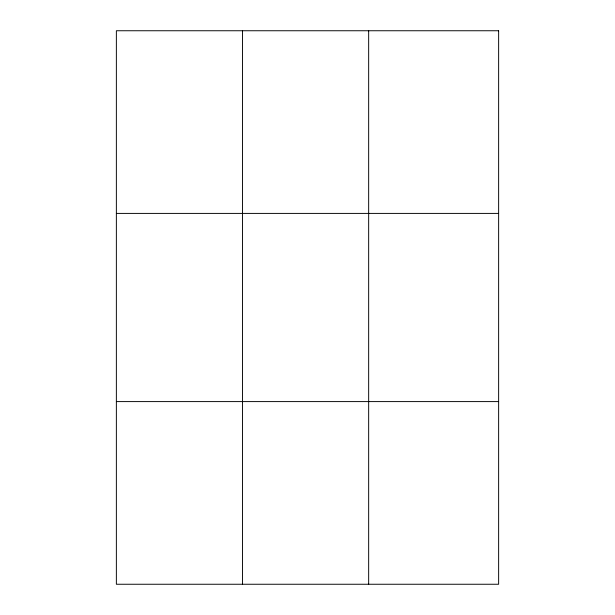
<?xml version="1.0" encoding="UTF-8"?>
<svg xmlns="http://www.w3.org/2000/svg" width="615" height="615" viewBox="0 0 615 615"><rect width="100%" height="100%" fill="white"/><g stroke="black" fill="none" stroke-linecap="round" stroke-linejoin="round"><path stroke-width="0.92" d="M242.51 584.25L242.51 30.75M368.662 584.25L368.662 30.75M116.366 213.405L498.634 213.405M116.366 401.595L498.634 401.595M498.634 30.75L498.634 584.25L116.366 584.25L116.366 30.75L498.634 30.75"/></g></svg>
